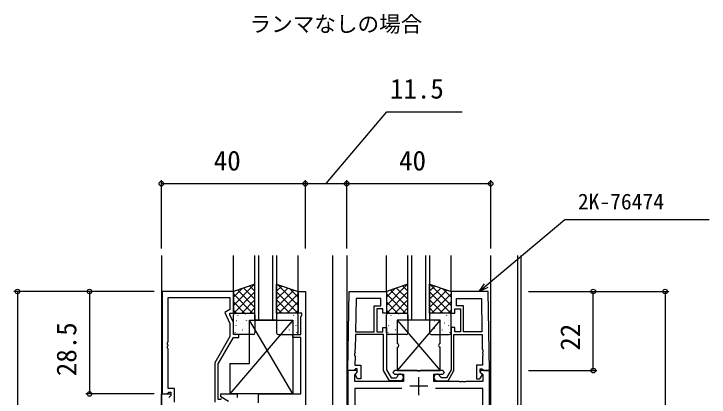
# Model space of a CAD drawing. Units: millimetres, scale not verified. Extents: x -437 to 438, y -681 to 679.
# Drawn here: x -102.7 to 90.5, y 183.4 to 290 of the extents above; entities that cross this region are included whole.
import ezdxf
from ezdxf.enums import TextEntityAlignment as Align

# ---------------------------------------------------------------- set-up
doc = ezdxf.new("R2010")
doc.units = ezdxf.units.MM
doc.header["$LTSCALE"] = 4
for name, color, linetype in [('0-1_USER1', 3, 'Continuous'), ('0-2_YKK_11', 7, 'Continuous'), ('0-3_YKK_12', 2, 'Continuous'), ('0-4_YKK_13', 4, 'Continuous'), ('0-6_YKK_D', 6, 'Continuous')]:
    doc.layers.add(name, color=color, linetype=linetype)
doc.styles.add('ＭＳ ゴシック', font='')
doc.styles.get('ＭＳ ゴシック').set_extended_font_data('MS Gothic')

msp = doc.modelspace()

# ---------------------------------------------------------------- linework, layer by layer
at = {"layer": '0-2_YKK_11'}
for p, q in [((9.8, 184), (9.8, 189)), ((12.3, 186.5), (7.3, 186.5))]:
    msp.add_line(p, q, dxfattribs=at)
for points in [[(-61.5, 212.8), (-61.5, 184.3), (-60.17, 184.3), (-59.87, 184.6), (-59.67, 184.8), (-59.1, 184.8), (-59.1, 183.874), (-59.674, 183.3)], [(-44.999, 182.933), (-45.248, 182.8), (-45.9, 182.8), (-45.9, 192.725), (-41.7, 200), (-40.2, 200), (-40.2, 200.8), (-41.7, 200.8), (-41.7, 204.155), (-42.7, 206.3), (-42.7, 206.8), (-41.7, 206.8), (-41.7, 212.8), (-61.5, 212.8)], [(-23, 184.3), (-23, 200), (-25.2, 200), (-25.2, 200.8), (-23, 200.8), (-23, 205.657), (-22.7, 206.3), (-22.7, 206.8), (-23.7, 206.8), (-23.7, 212.8), (-21.7, 212.8)], [(-21.7, 212.8), (-21.7, 112.8)], [(-9.9, 190.8), (-9.516, 212.8), (0.8, 212.8), (0.8, 206.8), (-0.2, 206.8), (-0.2, 208), (-1.8, 208), (-1.8, 201.6), (-0.2, 201.6), (-0.2, 202.8), (0.8, 202.8), (0.8, 191.052), (2.1, 188.8), (3.517, 188.8), (3.813, 189.05)], [(29.5, 190.8), (29.116, 212.8), (18.8, 212.8), (18.8, 206.8), (19.8, 206.8), (19.8, 208), (21.4, 208), (21.4, 201.6), (19.8, 201.6), (19.8, 202.8), (18.8, 202.8), (18.8, 191.052), (17.5, 188.8), (16.083, 188.8), (15.787, 189.05)], [(-58.1, 182), (-58.1, 185.8), (-59.87, 185.8), (-59.87, 196.842), (-59.99, 197.025), (-59.99, 197.575), (-59.87, 197.758), (-59.87, 197.842), (-59.99, 198.025), (-59.99, 198.575), (-59.87, 198.758), (-59.87, 211.17), (-42.7, 211.17), (-42.7, 207.8), (-44.12, 206.98), (-42.7, 203.934), (-42.7, 200.268), (-46.9, 192.993), (-46.9, 182)], [(4.7, 188), (1.638, 188), (0, 190.837), (0, 200.8), (-7.795, 200.8), (-7.866, 196.758), (-7.989, 196.577), (-7.998, 196.027), (-7.882, 195.842), (-7.883, 195.758), (-8.006, 195.577), (-8.016, 195.027), (-7.899, 194.842), (-7.944, 192.3), (-6.3, 192.3), (-6.3, 188.5), (-7.2, 188.5), (-7.8, 189.539), (-7.8, 189.85), (-7.3, 190.35), (-7.3, 191.3), (-7.77, 191.3), (-7.97, 191.1), (-8.27, 190.8), (-9.9, 190.8)], [(14.9, 188), (17.962, 188), (19.6, 190.837), (19.6, 200.8), (27.395, 200.8), (27.466, 196.758), (27.589, 196.577), (27.598, 196.027), (27.482, 195.842), (27.483, 195.758), (27.606, 195.577), (27.616, 195.027), (27.499, 194.842), (27.544, 192.3), (25.9, 192.3), (25.9, 188.5), (26.8, 188.5), (27.4, 189.539), (27.4, 189.85), (26.9, 190.35), (26.9, 191.3), (27.37, 191.3), (27.57, 191.1), (27.87, 190.8), (29.5, 190.8)], [(-9.9, 190.8), (-9.9, 134.8)], [(14, 189.8), (16.5, 189.8), (17, 190.3), (16.5, 190.8), (10.258, 190.8), (10.075, 190.68), (9.525, 190.68), (9.342, 190.8), (3.1, 190.8), (2.6, 190.3), (3.1, 189.8), (5.6, 189.8), (5.6, 187.8), (-7.97, 187.8), (-7.97, 189.706), (-7.264, 190.412), (-7.424, 190.8), (-9.9, 190.8)], [(29.5, 134.8), (29.5, 190.8), (27.024, 190.8), (26.864, 190.412), (27.57, 189.706), (27.57, 187.8), (22.958, 187.8), (22.775, 187.68), (22.225, 187.68), (22.042, 187.8), (21.958, 187.8), (21.775, 187.68), (21.225, 187.68), (21.042, 187.8), (14, 187.8), (14, 189.8)], [(5.126, 185.87), (-7.97, 185.87), (-7.97, 139.73), (5.126, 139.73)], [(14.474, 139.73), (27.57, 139.73), (27.57, 185.87), (14.474, 185.87)], [(-61.7, 112.8), (-61.7, 184.3), (-59.224, 184.3), (-59.064, 183.912), (-59.676, 183.3)], [(-43.035, 182.25), (-45.2, 183.5), (-45.2, 184.3), (-40.7, 184.3), (-40.7, 183.3)], [(-34.7, 181.8), (-34.7, 184.3), (-23, 184.3)]]:
    msp.add_lwpolyline(points, dxfattribs=at)
for points in [[(-7.619, 210.87), (-7.781, 201.6), (-2.6, 201.6), (-2.6, 208.8), (-0.7, 208.8), (-0.7, 210.87)], [(27.219, 210.87), (27.381, 201.6), (22.2, 201.6), (22.2, 208.8), (20.3, 208.8), (20.3, 210.87)]]:
    msp.add_lwpolyline(points, close=True, dxfattribs=at)
for centre, start, end in [((4.7, 188.9), 270, 170.40594), ((14.9, 188.9), 9.59406, 270)]:
    msp.add_arc(centre, 0.9, start, end, dxfattribs=at)
at = {"layer": '0-3_YKK_12'}
for p, q in [((-61.7, 222.8), (-61.7, 102.8)), ((-41.7, 212.8), (-41.7, 222.8)), ((-35.7, 204.799), (-35.7, 222.8)), ((-34.7, 222.8), (-34.7, 204.799)), ((-30.7, 204.799), (-30.7, 222.8)), ((-23.7, 212.8), (-23.7, 222.8)), ((-14.2, 222.8), (-14.2, 102.8)), ((-10.2, 222.8), (-10.2, 102.8)), ((0.8, 212.8), (0.8, 222.8)), ((6.8, 204.799), (6.8, 222.8)), ((7.8, 222.8), (7.8, 204.799)), ((11.8, 204.799), (11.8, 222.8)), ((18.8, 212.8), (18.8, 222.8)), ((29.8, 102.8), (29.8, 222.8)), ((29.8, 102.8), (29.8, 222.8)), ((37.3, 102.8), (37.3, 222.8)), ((38.3, 102.8), (38.3, 222.8))]:
    msp.add_line(p, q, dxfattribs=at)
for points in [[(-29.7, 222.8), (-29.7, 204.799), (-35.7, 204.799)], [(12.8, 222.8), (12.8, 204.799), (6.8, 204.799)]]:
    msp.add_lwpolyline(points, dxfattribs=at)
at = {"layer": '0-4_YKK_13'}
for p, q in [((-35.92, 214.727), (-41.7, 208.947)), ((-29.48, 214.727), (-23.7, 208.947)), ((6.58, 214.727), (0.8, 208.947)), ((13.02, 214.727), (18.8, 208.947)), ((-39.288, 213.604), (-41.7, 211.192)), ((-35.7, 212.702), (-41.602, 206.8)), ((-40.515, 213.195), (-35.7, 208.379)), ((-38.832, 213.756), (-35.7, 210.624)), ((-37.148, 214.317), (-35.7, 212.87)), ((-28.252, 214.317), (-29.7, 212.87)), ((-26.568, 213.756), (-29.7, 210.624)), ((-24.885, 213.195), (-29.7, 208.379)), ((-29.7, 212.702), (-23.798, 206.8)), ((-26.112, 213.604), (-23.7, 211.192)), ((3.212, 213.604), (0.8, 211.192)), ((6.8, 212.702), (0.898, 206.8)), ((1.985, 213.195), (6.8, 208.379)), ((3.668, 213.756), (6.8, 210.624)), ((5.352, 214.317), (6.8, 212.87)), ((14.248, 214.317), (12.8, 212.87)), ((15.932, 213.756), (12.8, 210.624)), ((17.615, 213.195), (12.8, 208.379)), ((12.8, 212.702), (18.702, 206.8)), ((16.388, 213.604), (18.8, 211.192)), ((-41.7, 212.134), (-36.366, 206.8)), ((-23.7, 212.134), (-29.034, 206.8)), ((0.8, 212.134), (6.134, 206.8)), ((18.8, 212.134), (13.466, 206.8)), ((-41.7, 209.889), (-38.611, 206.8)), ((-35.7, 210.457), (-39.357, 206.8)), ((-29.7, 210.457), (-26.043, 206.8)), ((-23.7, 209.889), (-26.789, 206.8)), ((0.8, 209.889), (3.889, 206.8)), ((6.8, 210.457), (3.143, 206.8)), ((12.8, 210.457), (16.457, 206.8)), ((18.8, 209.889), (15.711, 206.8)), ((-41.7, 207.644), (-40.856, 206.8)), ((-41.2, 206.8), (-36.2, 206.8)), ((-35.7, 208.212), (-37.112, 206.8)), ((-29.7, 208.212), (-28.288, 206.8)), ((-24.2, 206.8), (-29.2, 206.8)), ((-23.7, 207.644), (-24.544, 206.8)), ((0.8, 207.644), (1.644, 206.8)), ((1.3, 206.8), (6.3, 206.8)), ((6.8, 208.212), (5.388, 206.8)), ((12.8, 208.212), (14.212, 206.8)), ((18.3, 206.8), (13.3, 206.8)), ((18.8, 207.644), (17.956, 206.8)), ((-25.2, 204.797), (-42.7, 184.299)), ((-41.7, 201.3), (-41.7, 206.3)), ((-40.465, 206.179), (-40.422, 206.155)), ((-39.073, 206.705), (-39.066, 206.698)), ((-38.389, 206.612), (-38.345, 206.588)), ((-38.174, 204.833), (-38.128, 204.745)), ((-25.2, 184.299), (-37.2, 204.797)), ((-35.721, 205.154), (-35.7, 205.143)), ((-35.7, 206.3), (-35.7, 201.3)), ((-29.7, 206.3), (-29.7, 201.3)), ((-29.679, 205.154), (-29.7, 205.143)), ((-27.226, 204.833), (-27.272, 204.745)), ((-27.011, 206.612), (-27.055, 206.588)), ((-26.327, 206.705), (-26.334, 206.698)), ((-24.935, 206.179), (-24.978, 206.155)), ((-23.7, 201.3), (-23.7, 206.3)), ((0.8, 201.3), (0.8, 206.3)), ((2.035, 206.179), (2.078, 206.155)), ((3.427, 206.705), (3.434, 206.698)), ((15.8, 204.8), (3.8, 190.8)), ((3.8, 204.8), (15.8, 190.8)), ((4.111, 206.612), (4.155, 206.588)), ((4.326, 204.833), (4.372, 204.745)), ((6.779, 205.154), (6.8, 205.143)), ((6.8, 206.3), (6.8, 201.3)), ((12.8, 206.3), (12.8, 201.3)), ((12.821, 205.154), (12.8, 205.143)), ((15.274, 204.833), (15.228, 204.745)), ((15.489, 206.612), (15.445, 206.588)), ((16.173, 206.705), (16.166, 206.698)), ((17.565, 206.179), (17.522, 206.155)), ((18.8, 201.3), (18.8, 206.3)), ((-41.064, 203.308), (-41.017, 203.22)), ((-40.892, 204.723), (-40.885, 204.715)), ((-39.822, 203.988), (-39.778, 203.964)), ((-37.798, 204.722), (-37.754, 204.698)), ((-37.131, 204.538), (-37.125, 204.53)), ((-28.269, 204.538), (-28.275, 204.53)), ((-27.602, 204.722), (-27.646, 204.698)), ((-25.578, 203.988), (-25.622, 203.964)), ((-24.508, 204.723), (-24.515, 204.715)), ((-24.336, 203.308), (-24.383, 203.22)), ((1.436, 203.308), (1.483, 203.22)), ((1.608, 204.723), (1.615, 204.715)), ((2.678, 203.988), (2.722, 203.964)), ((4.702, 204.722), (4.746, 204.698)), ((5.369, 204.538), (5.375, 204.53)), ((14.231, 204.538), (14.225, 204.53)), ((14.898, 204.722), (14.854, 204.698)), ((16.922, 203.988), (16.878, 203.964)), ((17.992, 204.723), (17.985, 204.715)), ((18.164, 203.308), (18.117, 203.22)), ((-41.256, 201.364), (-41.212, 201.34)), ((-39.231, 202.098), (-39.187, 202.074)), ((-38.917, 202.518), (-38.911, 202.51)), ((-37.155, 202.53), (-37.111, 202.506)), ((-28.245, 202.53), (-28.289, 202.506)), ((-26.483, 202.518), (-26.489, 202.51)), ((-26.169, 202.098), (-26.213, 202.074)), ((-24.144, 201.364), (-24.188, 201.34)), ((1.244, 201.364), (1.288, 201.34)), ((3.269, 202.098), (3.313, 202.074)), ((3.583, 202.518), (3.589, 202.51)), ((5.345, 202.53), (5.389, 202.506)), ((14.255, 202.53), (14.211, 202.506)), ((16.017, 202.518), (16.011, 202.51)), ((16.331, 202.098), (16.287, 202.074)), ((18.356, 201.364), (18.312, 201.34)), ((-36.2, 200.8), (-41.2, 200.8)), ((-29.2, 200.8), (-24.2, 200.8)), ((6.3, 200.8), (1.3, 200.8)), ((13.3, 200.8), (18.3, 200.8)), ((3.8, 197.3), (3.8, 190.8)), ((-42.7, 192.799), (-42.7, 184.299))]:
    msp.add_line(p, q, dxfattribs=at)
for points in [[(-35.7, 214.8), (-41.7, 212.8), (-41.7, 206.8), (-35.7, 206.8)], [(-29.7, 214.8), (-23.7, 212.8), (-23.7, 206.8), (-29.7, 206.8)], [(6.8, 214.8), (0.8, 212.8), (0.8, 206.8), (6.8, 206.8)], [(12.8, 214.8), (18.8, 212.8), (18.8, 206.8), (12.8, 206.8)]]:
    msp.add_lwpolyline(points, close=True, dxfattribs=at)
for points in [[(-37.2, 204.797), (-25.2, 204.797), (-25.2, 184.299), (-42.7, 184.299)], [(-42.7, 192.799), (-37.2, 192.799), (-37.2, 204.797)], [(15.8, 198.3), (15.8, 204.8), (3.8, 204.8), (3.8, 198.3)], [(3.8, 190.8), (15.8, 190.8), (15.8, 197.3)]]:
    msp.add_lwpolyline(points, dxfattribs=at)
for centre, start, end in [((-41.2, 206.3), 90, 180), ((-36.2, 206.3), 0, 90), ((-29.2, 206.3), 90, 180), ((-24.2, 206.3), 0, 90), ((1.3, 206.3), 90, 180), ((6.3, 206.3), 0, 90), ((13.3, 206.3), 90, 180), ((18.3, 206.3), 0, 90), ((-41.2, 201.3), 180, 270), ((-36.2, 201.3), 270, 0), ((-29.2, 201.3), 180, 270), ((-24.2, 201.3), 270, 0), ((1.3, 201.3), 180, 270), ((6.3, 201.3), 270, 0), ((13.3, 201.3), 180, 270), ((18.3, 201.3), 270, 0), ((3.8, 197.8), 270, 90), ((15.8, 197.8), 90, 270)]:
    msp.add_arc(centre, 0.5, start, end, dxfattribs=at)
at = {"layer": '0-6_YKK_D'}
for p, q in [((-61.7, 224.8), (-61.7, 243.8)), ((-21.7, 224.8), (-21.7, 243.8)), ((-21.7, 224.8), (-21.7, 243.8)), ((-10.2, 224.8), (-10.2, 243.8)), ((-10.2, 224.8), (-10.2, 243.8)), ((29.8, 224.8), (29.8, 243.8)), ((-61.7, 242.8), (-21.7, 242.8)), ((-21.7, 242.8), (-10.2, 242.8)), ((-10.2, 242.8), (29.8, 242.8)), ((-63.7, 212.8), (-102.7, 212.8)), ((-101.7, 212.8), (-101.7, 112.8)), ((-63.7, 212.8), (-82.7, 212.8)), ((-81.7, 212.8), (-81.7, 184.3)), ((40.3, 212.8), (59.3, 212.8)), ((40.3, 212.8), (79.3, 212.8)), ((58.3, 190.8), (58.3, 212.8)), ((78.3, 212.8), (78.3, 112.8)), ((40.3, 190.8), (59.3, 190.8)), ((-63.7, 184.3), (-82.7, 184.3))]:
    msp.add_line(p, q, dxfattribs=at)
for points in [[(-15.95, 242.8), (0.964, 262.8), (21.839, 262.8)], [(26.579, 212.8), (28.533, 214.439), (50.414, 232.8), (90.493, 232.8)], [(28.972, 213.916), (26.579, 212.8), (28.093, 214.963)]]:
    msp.add_lwpolyline(points, dxfattribs=at)
for centre in [(-61.7, 242.8), (-21.7, 242.8), (-21.7, 242.8), (-10.2, 242.8), (-10.2, 242.8), (29.8, 242.8), (-101.7, 212.8), (-81.7, 212.8), (58.3, 212.8), (78.3, 212.8), (58.3, 190.8), (-81.7, 184.3)]:
    msp.add_circle(centre, 0.637, dxfattribs=at)

# ---------------------------------------------------------------- texts
at = {"layer": '0-1_USER1', "style": 'ＭＳ ゴシック'}
msp.add_text('ランマなしの場合', height=4.399, dxfattribs=at).set_placement((-37.217, 283.652), align=Align.BOTTOM_LEFT)
at = {"layer": '0-6_YKK_D', "style": 'ＭＳ ゴシック'}
for s, height, p in [('11.5', 5.499, (1.813, 264.8)), ('40', 5.499, (-47.155, 244.8)), ('40', 5.499, (4.345, 244.8)), ('2K-76474', 4.399, (54.021, 234.3))]:
    msp.add_text(s, height=height, dxfattribs=at).set_placement(p, align=Align.BOTTOM_LEFT)
for s, p in [('28.5', (-83.7, 189.26)), ('22', (56.3, 196.345))]:
    msp.add_text(s, height=5.499, rotation=90, dxfattribs=at).set_placement(p, align=Align.BOTTOM_LEFT)

doc.saveas('drawing.dxf')
